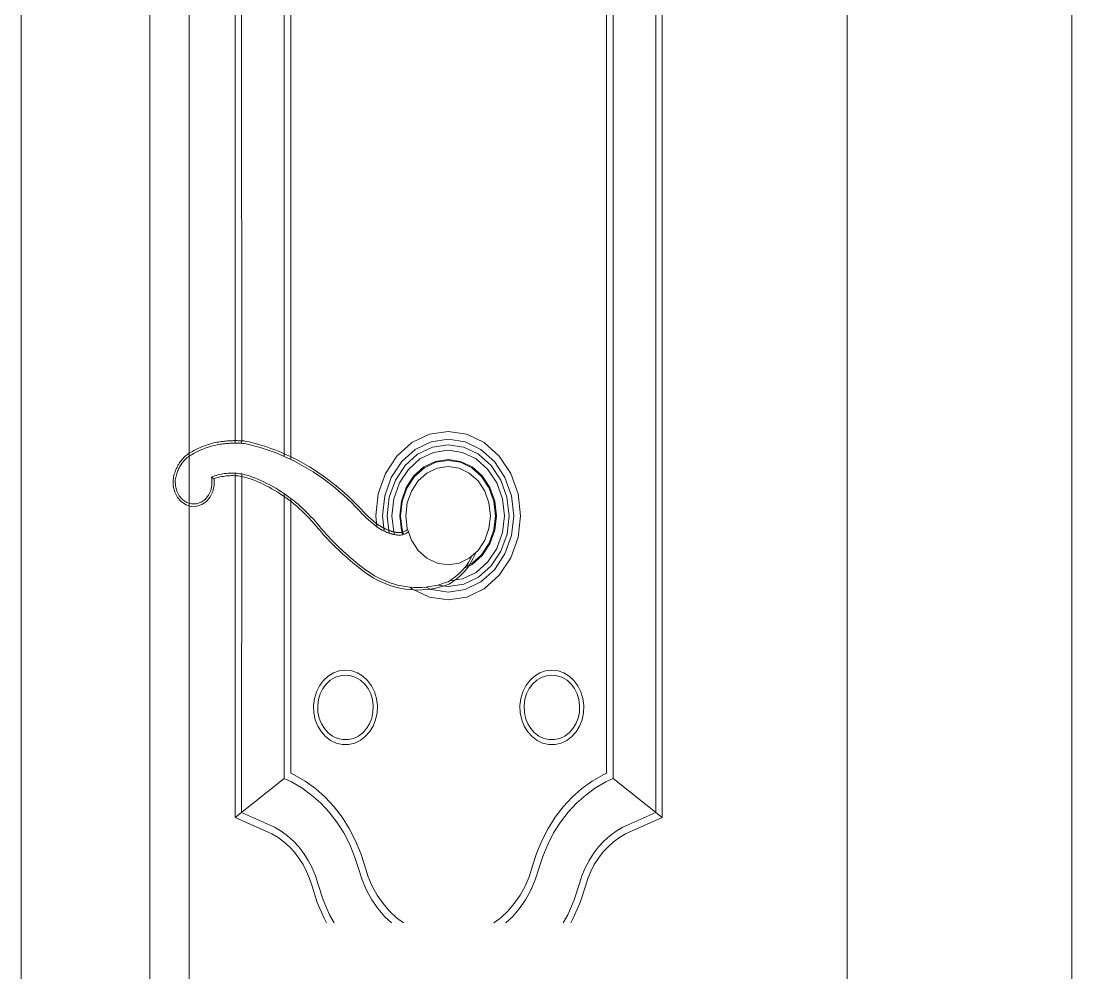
# Model space of a CAD drawing. Header units: inches. Extents: x 160056 to 168773, y -25300 to -22134.
# Drawn here: x 161044.62 to 161050.25, y -24945.92 to -24940.81 of the extents above; entities that cross this region are included whole.
import ezdxf

# ---------------------------------------------------------------- set-up
doc = ezdxf.new("R2010")
doc.units = ezdxf.units.IN
doc.header["$LTSCALE"] = 0.5
doc.header["$MEASUREMENT"] = 0
doc.layers.add('window', color=4, linetype='Continuous', lineweight=13)

msp = doc.modelspace()

# ---------------------------------------------------------------- linework, layer by layer
at = {"layer": 'window'}
for p, q in [((161050.2458, -24981.6467), (161050.2458, -24897.8319)), ((161049.0405, -24981.6467), (161049.0405, -24899.2288)), ((161045.5155, -24981.6467), (161045.5155, -24903.3322)), ((161045.3055, -24903.5767), (161045.3055, -24981.6467)), ((161044.6155, -24981.6467), (161044.6155, -24904.3799)), ((161045.7636, -24943.0766), (161045.7636, -24936.8608)), ((161045.7977, -24943.0639), (161045.7973, -24936.8877)), ((161048.0159, -24936.8877), (161048.0159, -24945.0555)), ((161048.0496, -24936.8608), (161048.0496, -24945.0824)), ((161046.0251, -24943.1476), (161046.0251, -24937.0695)), ((161047.788, -24937.0695), (161047.788, -24944.8737)), ((161046.0609, -24937.0981), (161046.0609, -24943.1642)), ((161047.7522, -24944.8451), (161047.7522, -24937.0981)), ((161046.8031, -24943.0288), (161046.7095, -24943.0739)), ((161046.9035, -24943.0134), (161046.8031, -24943.0288)), ((161047.0039, -24943.0288), (161046.9035, -24943.0134)), ((161047.0975, -24943.0739), (161047.0039, -24943.0288)), ((161045.5787, -24943.0985), (161045.571, -24943.1018)), ((161045.5863, -24943.0953), (161045.5787, -24943.0985)), ((161045.594, -24943.0923), (161045.5863, -24943.0953)), ((161045.6018, -24943.0894), (161045.594, -24943.0923)), ((161045.6095, -24943.0867), (161045.6018, -24943.0894)), ((161045.6128, -24943.0997), (161045.6052, -24943.1023)), ((161045.6174, -24943.0842), (161045.6095, -24943.0867)), ((161045.6204, -24943.0972), (161045.6128, -24943.0997)), ((161045.6252, -24943.0817), (161045.6174, -24943.0842)), ((161045.6281, -24943.0948), (161045.6204, -24943.0972)), ((161045.6331, -24943.0795), (161045.6252, -24943.0817)), ((161045.6358, -24943.0926), (161045.6281, -24943.0948)), ((161045.641, -24943.0774), (161045.6331, -24943.0795)), ((161045.6435, -24943.0906), (161045.6358, -24943.0926)), ((161045.649, -24943.0754), (161045.641, -24943.0774)), ((161045.6513, -24943.0887), (161045.6435, -24943.0906)), ((161045.657, -24943.0736), (161045.649, -24943.0754)), ((161045.6591, -24943.0869), (161045.6513, -24943.0887)), ((161045.665, -24943.072), (161045.657, -24943.0736)), ((161045.6669, -24943.0853), (161045.6591, -24943.0869)), ((161045.673, -24943.0705), (161045.665, -24943.072)), ((161045.6747, -24943.0838), (161045.6669, -24943.0853)), ((161045.681, -24943.0692), (161045.673, -24943.0705)), ((161045.6826, -24943.0825), (161045.6747, -24943.0838)), ((161045.6891, -24943.068), (161045.681, -24943.0692)), ((161045.6904, -24943.0814), (161045.6826, -24943.0825)), ((161045.6972, -24943.067), (161045.6891, -24943.068)), ((161045.6983, -24943.0804), (161045.6904, -24943.0814)), ((161045.7052, -24943.0661), (161045.6972, -24943.067)), ((161045.7062, -24943.0796), (161045.6983, -24943.0804)), ((161045.7099, -24943.0657), (161045.7052, -24943.0661)), ((161045.7108, -24943.0791), (161045.7062, -24943.0796)), ((161045.7145, -24943.0653), (161045.7099, -24943.0657)), ((161045.7153, -24943.0787), (161045.7108, -24943.0791)), ((161045.7191, -24943.0649), (161045.7145, -24943.0653)), ((161045.7198, -24943.0784), (161045.7153, -24943.0787)), ((161045.7237, -24943.0646), (161045.7191, -24943.0649)), ((161045.7244, -24943.0781), (161045.7198, -24943.0784)), ((161045.7283, -24943.0643), (161045.7237, -24943.0646)), ((161045.7289, -24943.0778), (161045.7244, -24943.0781)), ((161045.733, -24943.064), (161045.7283, -24943.0643)), ((161045.7335, -24943.0775), (161045.7289, -24943.0778)), ((161045.7376, -24943.0638), (161045.733, -24943.064)), ((161045.738, -24943.0773), (161045.7335, -24943.0775)), ((161045.7422, -24943.0636), (161045.7376, -24943.0638)), ((161045.7426, -24943.0771), (161045.738, -24943.0773)), ((161045.7468, -24943.0634), (161045.7422, -24943.0636)), ((161045.7471, -24943.0769), (161045.7426, -24943.0771)), ((161045.7515, -24943.0633), (161045.7468, -24943.0634)), ((161045.7517, -24943.0768), (161045.7471, -24943.0769)), ((161045.7561, -24943.0632), (161045.7515, -24943.0633)), ((161045.7562, -24943.0767), (161045.7517, -24943.0768)), ((161045.7607, -24943.0632), (161045.7561, -24943.0632)), ((161045.7608, -24943.0767), (161045.7562, -24943.0767)), ((161045.7653, -24943.0631), (161045.7607, -24943.0632)), ((161045.7653, -24943.0766), (161045.7608, -24943.0767)), ((161045.77, -24943.0631), (161045.7653, -24943.0631)), ((161045.7699, -24943.0766), (161045.7653, -24943.0766)), ((161045.7745, -24943.0767), (161045.7699, -24943.0766)), ((161045.7746, -24943.0632), (161045.77, -24943.0631)), ((161045.779, -24943.0768), (161045.7745, -24943.0767)), ((161045.7792, -24943.0633), (161045.7746, -24943.0632)), ((161045.7836, -24943.0769), (161045.779, -24943.0768)), ((161045.7838, -24943.0634), (161045.7792, -24943.0633)), ((161045.7881, -24943.077), (161045.7836, -24943.0769)), ((161045.7885, -24943.0635), (161045.7838, -24943.0634)), ((161045.7927, -24943.0772), (161045.7881, -24943.077)), ((161045.7931, -24943.0637), (161045.7885, -24943.0635)), ((161045.7972, -24943.0774), (161045.7927, -24943.0772)), ((161045.7977, -24943.0639), (161045.7931, -24943.0637)), ((161045.7972, -24943.0774), (161045.7977, -24943.0639)), ((161045.8018, -24943.0776), (161045.7972, -24943.0774)), ((161045.8023, -24943.0642), (161045.7977, -24943.0639)), ((161045.8063, -24943.0779), (161045.8018, -24943.0776)), ((161045.8069, -24943.0644), (161045.8023, -24943.0642)), ((161045.8109, -24943.0782), (161045.8063, -24943.0779)), ((161045.8116, -24943.0647), (161045.8069, -24943.0644)), ((161045.8154, -24943.0786), (161045.8109, -24943.0782)), ((161045.8169, -24943.0651), (161045.8116, -24943.0647)), ((161045.8426, -24943.0849), (161045.8154, -24943.0786)), ((161045.845, -24943.0717), (161045.8169, -24943.0651)), ((161045.8697, -24943.092), (161045.8426, -24943.0849)), ((161045.8724, -24943.0789), (161045.845, -24943.0717)), ((161045.8967, -24943.0998), (161045.8697, -24943.092)), ((161045.8996, -24943.0868), (161045.8724, -24943.0789)), ((161045.9235, -24943.1083), (161045.8967, -24943.0998)), ((161045.9267, -24943.0953), (161045.8996, -24943.0868)), ((161045.9535, -24943.1046), (161045.9267, -24943.0953)), ((161046.7095, -24943.0739), (161046.6291, -24943.1457)), ((161046.8125, -24943.0696), (161046.7277, -24943.1105)), ((161046.8191, -24943.0981), (161046.7403, -24943.1361)), ((161046.9035, -24943.0557), (161046.8125, -24943.0696)), ((161046.9035, -24943.0852), (161046.8191, -24943.0981)), ((161046.9945, -24943.0696), (161046.9035, -24943.0557)), ((161046.988, -24943.0981), (161046.9035, -24943.0852)), ((161047.0667, -24943.1361), (161046.988, -24943.0981)), ((161047.0794, -24943.1105), (161046.9945, -24943.0696)), ((161047.1779, -24943.1457), (161047.0975, -24943.0739)), ((161045.4868, -24943.1547), (161045.4819, -24943.1598)), ((161045.4918, -24943.1498), (161045.4868, -24943.1547)), ((161045.497, -24943.1452), (161045.4918, -24943.1498)), ((161045.5023, -24943.1407), (161045.497, -24943.1452)), ((161045.5039, -24943.156), (161045.499, -24943.1604)), ((161045.5078, -24943.1366), (161045.5023, -24943.1407)), ((161045.5089, -24943.1519), (161045.5039, -24943.156)), ((161045.5135, -24943.1326), (161045.5078, -24943.1366)), ((161045.514, -24943.148), (161045.5089, -24943.1519)), ((161045.5192, -24943.129), (161045.5135, -24943.1326)), ((161045.5192, -24943.1443), (161045.514, -24943.148)), ((161045.5265, -24943.1246), (161045.5192, -24943.129)), ((161045.5246, -24943.1409), (161045.5192, -24943.1443)), ((161045.5317, -24943.1367), (161045.5246, -24943.1409)), ((161045.5338, -24943.1205), (161045.5265, -24943.1246)), ((161045.5388, -24943.1326), (161045.5317, -24943.1367)), ((161045.5411, -24943.1164), (161045.5338, -24943.1205)), ((161045.546, -24943.1287), (161045.5388, -24943.1326)), ((161045.5485, -24943.1126), (161045.5411, -24943.1164)), ((161045.5532, -24943.1249), (161045.546, -24943.1287)), ((161045.556, -24943.1088), (161045.5485, -24943.1126)), ((161045.5605, -24943.1212), (161045.5532, -24943.1249)), ((161045.5635, -24943.1052), (161045.556, -24943.1088)), ((161045.5678, -24943.1177), (161045.5605, -24943.1212)), ((161045.571, -24943.1018), (161045.5635, -24943.1052)), ((161045.5752, -24943.1144), (161045.5678, -24943.1177)), ((161045.5826, -24943.1111), (161045.5752, -24943.1144)), ((161045.5901, -24943.1081), (161045.5826, -24943.1111)), ((161045.5976, -24943.1051), (161045.5901, -24943.1081)), ((161045.6052, -24943.1023), (161045.5976, -24943.1051)), ((161045.9501, -24943.1175), (161045.9235, -24943.1083)), ((161045.9766, -24943.1274), (161045.9501, -24943.1175)), ((161045.9802, -24943.1146), (161045.9535, -24943.1046)), ((161046.0028, -24943.138), (161045.9766, -24943.1274)), ((161046.0067, -24943.1253), (161045.9802, -24943.1146)), ((161046.0288, -24943.1492), (161046.0028, -24943.138)), ((161046.033, -24943.1366), (161046.0067, -24943.1253)), ((161046.0547, -24943.1612), (161046.0288, -24943.1492)), ((161046.0591, -24943.1487), (161046.033, -24943.1366)), ((161046.0849, -24943.1614), (161046.0591, -24943.1487)), ((161046.6291, -24943.1457), (161046.5675, -24943.2392)), ((161046.7277, -24943.1105), (161046.6548, -24943.1756)), ((161046.7403, -24943.1361), (161046.6728, -24943.1965)), ((161046.8255, -24943.1263), (161046.7529, -24943.1613)), ((161046.9035, -24943.1144), (161046.8255, -24943.1263)), ((161046.9815, -24943.1263), (161046.9035, -24943.1144)), ((161047.0542, -24943.1613), (161046.9815, -24943.1263)), ((161047.1343, -24943.1965), (161047.0667, -24943.1361)), ((161047.1522, -24943.1756), (161047.0794, -24943.1105)), ((161047.2396, -24943.2392), (161047.1779, -24943.1457)), ((161045.4497, -24943.2079), (161045.4467, -24943.2146)), ((161045.453, -24943.2013), (161045.4497, -24943.2079)), ((161045.4565, -24943.1948), (161045.453, -24943.2013)), ((161045.4603, -24943.1885), (161045.4565, -24943.1948)), ((161045.4629, -24943.2083), (161045.4599, -24943.2144)), ((161045.4642, -24943.1824), (161045.4603, -24943.1885)), ((161045.4662, -24943.2022), (161045.4629, -24943.2083)), ((161045.4683, -24943.1765), (161045.4642, -24943.1824)), ((161045.4697, -24943.1964), (161045.4662, -24943.2022)), ((161045.4727, -24943.1707), (161045.4683, -24943.1765)), ((161045.4734, -24943.1907), (161045.4697, -24943.1964)), ((161045.4772, -24943.1652), (161045.4727, -24943.1707)), ((161045.4772, -24943.1852), (161045.4734, -24943.1907)), ((161045.4819, -24943.1598), (161045.4772, -24943.1652)), ((161045.4812, -24943.1798), (161045.4772, -24943.1852)), ((161045.4854, -24943.1746), (161045.4812, -24943.1798)), ((161045.4898, -24943.1697), (161045.4854, -24943.1746)), ((161045.4944, -24943.1649), (161045.4898, -24943.1697)), ((161045.499, -24943.1604), (161045.4944, -24943.1649)), ((161046.0802, -24943.1738), (161046.0547, -24943.1612)), ((161046.1056, -24943.187), (161046.0802, -24943.1738)), ((161046.1104, -24943.1748), (161046.0849, -24943.1614)), ((161046.1306, -24943.201), (161046.1056, -24943.187)), ((161046.1357, -24943.1889), (161046.1104, -24943.1748)), ((161046.1554, -24943.2156), (161046.1306, -24943.201)), ((161046.1608, -24943.2036), (161046.1357, -24943.1889)), ((161046.1855, -24943.2189), (161046.1608, -24943.2036)), ((161046.6548, -24943.1756), (161046.5989, -24943.2604)), ((161046.6728, -24943.1965), (161046.6209, -24943.2751)), ((161046.7529, -24943.1613), (161046.6905, -24943.2171)), ((161046.7741, -24943.2041), (161046.7204, -24943.252)), ((161046.7764, -24943.2087), (161046.7237, -24943.2558)), ((161046.8365, -24943.174), (161046.7741, -24943.2041)), ((161046.8377, -24943.1791), (161046.7764, -24943.2087)), ((161046.7902, -24943.2365), (161046.8448, -24943.2102)), ((161046.9035, -24943.1637), (161046.8365, -24943.174)), ((161046.9035, -24943.1691), (161046.8377, -24943.1791)), ((161046.8448, -24943.2102), (161046.9035, -24943.2012)), ((161046.9705, -24943.174), (161046.9035, -24943.1637)), ((161046.9693, -24943.1791), (161046.9035, -24943.1691)), ((161046.9035, -24943.2012), (161046.9622, -24943.2102)), ((161046.9622, -24943.2102), (161047.0169, -24943.2365)), ((161047.0307, -24943.2087), (161046.9693, -24943.1791)), ((161047.033, -24943.2041), (161046.9705, -24943.174)), ((161047.0833, -24943.2558), (161047.0307, -24943.2087)), ((161047.0866, -24943.252), (161047.033, -24943.2041)), ((161047.1166, -24943.2171), (161047.0542, -24943.1613)), ((161047.1861, -24943.2751), (161047.1343, -24943.1965)), ((161047.2081, -24943.2604), (161047.1522, -24943.1756)), ((161045.4318, -24943.265), (161045.4304, -24943.2736)), ((161045.4332, -24943.2576), (161045.4318, -24943.265)), ((161045.4348, -24943.2502), (161045.4332, -24943.2576)), ((161045.4367, -24943.2429), (161045.4348, -24943.2502)), ((161045.4388, -24943.2356), (161045.4367, -24943.2429)), ((161045.4412, -24943.2285), (161045.4388, -24943.2356)), ((161045.4438, -24943.2215), (161045.4412, -24943.2285)), ((161045.4431, -24943.2677), (161045.4421, -24943.2747)), ((161045.4444, -24943.2607), (161045.4431, -24943.2677)), ((161045.4467, -24943.2146), (161045.4438, -24943.2215)), ((161045.446, -24943.2538), (161045.4444, -24943.2607)), ((161045.4477, -24943.247), (161045.446, -24943.2538)), ((161045.4497, -24943.2403), (161045.4477, -24943.247)), ((161045.4519, -24943.2336), (161045.4497, -24943.2403)), ((161045.4544, -24943.2271), (161045.4519, -24943.2336)), ((161045.457, -24943.2207), (161045.4544, -24943.2271)), ((161045.4599, -24943.2144), (161045.457, -24943.2207)), ((161045.6351, -24943.2582), (161045.6438, -24943.2549)), ((161045.6381, -24943.2705), (161045.6351, -24943.2582)), ((161045.6351, -24943.2582), (161045.6457, -24943.2648)), ((161045.6438, -24943.2549), (161045.6526, -24943.2519)), ((161045.6468, -24943.2655), (161045.6477, -24943.2661)), ((161045.6472, -24943.2678), (161045.6493, -24943.2671)), ((161045.6493, -24943.2671), (161045.6557, -24943.2649)), ((161045.6497, -24943.2685), (161045.6493, -24943.2671)), ((161045.6502, -24943.3021), (161045.6497, -24943.2685)), ((161045.6526, -24943.2519), (161045.6614, -24943.2492)), ((161045.6557, -24943.2649), (161045.6642, -24943.2623)), ((161045.6614, -24943.2492), (161045.6703, -24943.2467)), ((161045.6642, -24943.2623), (161045.6729, -24943.2599)), ((161045.6703, -24943.2467), (161045.6793, -24943.2446)), ((161045.6729, -24943.2599), (161045.6815, -24943.2578)), ((161045.6793, -24943.2446), (161045.6883, -24943.2427)), ((161045.6815, -24943.2578), (161045.6902, -24943.256)), ((161045.6883, -24943.2427), (161045.6973, -24943.241)), ((161045.6902, -24943.256), (161045.699, -24943.2544)), ((161045.6973, -24943.241), (161045.7064, -24943.2397)), ((161045.699, -24943.2544), (161045.7077, -24943.2531)), ((161045.7064, -24943.2397), (161045.7155, -24943.2386)), ((161045.7077, -24943.2531), (161045.7165, -24943.252)), ((161045.7155, -24943.2386), (161045.7247, -24943.2378)), ((161045.7165, -24943.252), (161045.7254, -24943.2513)), ((161045.7247, -24943.2378), (161045.7338, -24943.2373)), ((161045.7254, -24943.2513), (161045.7342, -24943.2508)), ((161045.7338, -24943.2373), (161045.7429, -24943.2371)), ((161045.7342, -24943.2508), (161045.743, -24943.2506)), ((161045.7429, -24943.2371), (161045.7521, -24943.2371)), ((161045.743, -24943.2506), (161045.7519, -24943.2506)), ((161045.7519, -24943.2506), (161045.7607, -24943.2509)), ((161045.7521, -24943.2371), (161045.7613, -24943.2375)), ((161045.7607, -24943.2509), (161045.7696, -24943.2515)), ((161045.7613, -24943.2375), (161045.7704, -24943.2381)), ((161045.7636, -24945.0824), (161045.7636, -24943.2376)), ((161045.7696, -24943.2515), (161045.7784, -24943.2524)), ((161045.7704, -24943.2381), (161045.7795, -24943.239)), ((161045.7784, -24943.2524), (161045.7872, -24943.2535)), ((161045.7795, -24943.239), (161045.7886, -24943.2402)), ((161045.7872, -24943.2535), (161045.7959, -24943.255)), ((161045.7886, -24943.2402), (161045.7977, -24943.2416)), ((161045.7959, -24943.255), (161045.8047, -24943.2566)), ((161045.7973, -24945.0555), (161045.7977, -24943.2416)), ((161045.7977, -24943.2416), (161045.8067, -24943.2434)), ((161045.8047, -24943.2566), (161045.8134, -24943.2586)), ((161045.8067, -24943.2434), (161045.8157, -24943.2454)), ((161045.8134, -24943.2586), (161045.822, -24943.2608)), ((161045.8157, -24943.2454), (161045.8246, -24943.2477)), ((161045.822, -24943.2608), (161045.8306, -24943.2633)), ((161045.8246, -24943.2477), (161045.8335, -24943.2502)), ((161045.8306, -24943.2633), (161045.8391, -24943.266)), ((161045.8335, -24943.2502), (161045.8423, -24943.2531)), ((161045.8391, -24943.266), (161045.8476, -24943.269)), ((161045.8423, -24943.2531), (161045.8511, -24943.2562)), ((161045.8511, -24943.2562), (161045.8677, -24943.2626)), ((161045.8677, -24943.2626), (161045.8842, -24943.2694)), ((161046.1799, -24943.2308), (161046.1554, -24943.2156)), ((161046.2041, -24943.2466), (161046.1799, -24943.2308)), ((161046.2099, -24943.235), (161046.1855, -24943.2189)), ((161046.228, -24943.2631), (161046.2041, -24943.2466)), ((161046.234, -24943.2516), (161046.2099, -24943.235)), ((161046.2516, -24943.2802), (161046.228, -24943.2631)), ((161046.2578, -24943.2689), (161046.234, -24943.2516)), ((161046.2813, -24943.2868), (161046.2578, -24943.2689)), ((161046.5675, -24943.2392), (161046.5287, -24943.3482)), ((161046.5989, -24943.2604), (161046.5638, -24943.3591)), ((161046.6905, -24943.2171), (161046.6426, -24943.2897)), ((161046.7204, -24943.252), (161046.6793, -24943.3144)), ((161046.7237, -24943.2558), (161046.6833, -24943.3171)), ((161046.7432, -24943.2785), (161046.7902, -24943.2365)), ((161047.0169, -24943.2365), (161047.0638, -24943.2785)), ((161047.1238, -24943.3171), (161047.0833, -24943.2558)), ((161047.1277, -24943.3144), (161047.0866, -24943.252)), ((161047.1644, -24943.2897), (161047.1166, -24943.2171)), ((161047.2432, -24943.3591), (161047.2081, -24943.2604)), ((161047.2783, -24943.3482), (161047.2396, -24943.2392)), ((161045.4304, -24943.2736), (161045.431, -24943.3067)), ((161045.431, -24943.3067), (161045.4389, -24943.339)), ((161045.4421, -24943.2747), (161045.4425, -24943.3047)), ((161045.4425, -24943.3047), (161045.4497, -24943.3336)), ((161045.6324, -24943.3297), (161045.6386, -24943.3005)), ((161045.6386, -24943.3005), (161045.6381, -24943.2705)), ((161045.6432, -24943.3347), (161045.6502, -24943.3021)), ((161045.8476, -24943.269), (161045.864, -24943.2753)), ((161045.864, -24943.2753), (161045.8803, -24943.2821)), ((161045.8803, -24943.2821), (161045.8964, -24943.2891)), ((161045.8842, -24943.2694), (161045.9006, -24943.2766)), ((161045.8964, -24943.2891), (161045.9125, -24943.2966)), ((161045.9006, -24943.2766), (161045.9169, -24943.2842)), ((161045.9125, -24943.2966), (161045.9284, -24943.3045)), ((161045.9169, -24943.2842), (161045.933, -24943.2921)), ((161045.9284, -24943.3045), (161045.9441, -24943.3127)), ((161045.933, -24943.2921), (161045.949, -24943.3005)), ((161045.9441, -24943.3127), (161045.9598, -24943.3213)), ((161045.949, -24943.3005), (161045.9648, -24943.3092)), ((161045.9598, -24943.3213), (161045.9752, -24943.3303)), ((161045.9648, -24943.3092), (161045.9805, -24943.3183)), ((161045.9805, -24943.3183), (161045.996, -24943.3278)), ((161046.2748, -24943.298), (161046.2516, -24943.2802)), ((161046.2977, -24943.3163), (161046.2748, -24943.298)), ((161046.3044, -24943.3053), (161046.2813, -24943.2868)), ((161046.3202, -24943.3352), (161046.2977, -24943.3163)), ((161046.3271, -24943.3244), (161046.3044, -24943.3053)), ((161046.3495, -24943.344), (161046.3271, -24943.3244)), ((161046.6209, -24943.2751), (161046.5883, -24943.3668)), ((161046.6426, -24943.2897), (161046.6125, -24943.3743)), ((161046.6793, -24943.3144), (161046.6534, -24943.3871)), ((161046.6833, -24943.3171), (161046.6579, -24943.3885)), ((161046.7072, -24943.3331), (161046.7432, -24943.2785)), ((161047.0638, -24943.2785), (161047.0999, -24943.3331)), ((161047.1492, -24943.3885), (161047.1238, -24943.3171)), ((161047.1536, -24943.3871), (161047.1277, -24943.3144)), ((161047.1945, -24943.3743), (161047.1644, -24943.2897)), ((161047.2187, -24943.3668), (161047.1861, -24943.2751)), ((161045.4389, -24943.339), (161045.4538, -24943.3678)), ((161045.4497, -24943.3336), (161045.463, -24943.3593)), ((161045.4538, -24943.3678), (161045.4746, -24943.3912)), ((161045.463, -24943.3593), (161045.4816, -24943.3802)), ((161045.4816, -24943.3802), (161045.5042, -24943.3948)), ((161045.5798, -24943.3931), (161045.6019, -24943.3776)), ((161045.6019, -24943.3776), (161045.6199, -24943.356)), ((161045.6092, -24943.3883), (161045.6293, -24943.3641)), ((161045.6199, -24943.356), (161045.6324, -24943.3297)), ((161045.6293, -24943.3641), (161045.6432, -24943.3347)), ((161045.9752, -24943.3303), (161045.9905, -24943.3397)), ((161045.9905, -24943.3397), (161046.0057, -24943.3494)), ((161045.996, -24943.3278), (161046.0114, -24943.3376)), ((161046.0057, -24943.3494), (161046.0206, -24943.3594)), ((161046.0114, -24943.3376), (161046.0265, -24943.3478)), ((161046.0206, -24943.3594), (161046.0354, -24943.3698)), ((161046.0251, -24944.8737), (161046.0251, -24943.3468)), ((161046.0265, -24943.3478), (161046.0415, -24943.3584)), ((161046.0354, -24943.3698), (161046.05, -24943.3806)), ((161046.0415, -24943.3584), (161046.0563, -24943.3693)), ((161046.05, -24943.3806), (161046.0644, -24943.3917)), ((161046.0563, -24943.3693), (161046.0709, -24943.3806)), ((161046.0609, -24943.3729), (161046.0609, -24944.8451)), ((161046.0709, -24943.3806), (161046.0853, -24943.3922)), ((161046.3424, -24943.3547), (161046.3202, -24943.3352)), ((161046.3641, -24943.3748), (161046.3424, -24943.3547)), ((161046.3714, -24943.3643), (161046.3495, -24943.344)), ((161046.3855, -24943.3954), (161046.3641, -24943.3748)), ((161046.393, -24943.3851), (161046.3714, -24943.3643)), ((161046.5287, -24943.3482), (161046.5155, -24943.4651)), ((161046.5638, -24943.3591), (161046.5518, -24943.4651)), ((161046.5883, -24943.3668), (161046.5772, -24943.4651)), ((161046.6125, -24943.3743), (161046.6022, -24943.4651)), ((161046.6845, -24943.3968), (161046.7072, -24943.3331)), ((161047.0999, -24943.3331), (161047.1225, -24943.3968)), ((161047.2048, -24943.4651), (161047.1945, -24943.3743)), ((161047.2299, -24943.4651), (161047.2187, -24943.3668)), ((161047.2552, -24943.4651), (161047.2432, -24943.3591)), ((161047.2916, -24943.4651), (161047.2783, -24943.3482)), ((161045.4746, -24943.3912), (161045.4999, -24943.4074)), ((161045.4999, -24943.4074), (161045.5279, -24943.4155)), ((161045.5042, -24943.3948), (161045.5292, -24943.402)), ((161045.5155, -24945.6467), (161045.5155, -24943.398)), ((161045.5279, -24943.4155), (161045.5568, -24943.4149)), ((161045.5292, -24943.402), (161045.555, -24943.4014)), ((161045.555, -24943.4014), (161045.5798, -24943.3931)), ((161045.5568, -24943.4149), (161045.5845, -24943.4056)), ((161045.5845, -24943.4056), (161045.6092, -24943.3883)), ((161046.0644, -24943.3917), (161046.0786, -24943.4032)), ((161046.0786, -24943.4032), (161046.0926, -24943.415)), ((161046.0853, -24943.3922), (161046.0995, -24943.4041)), ((161046.0926, -24943.415), (161046.1064, -24943.4271)), ((161046.0995, -24943.4041), (161046.1135, -24943.4164)), ((161046.1064, -24943.4271), (161046.12, -24943.4395)), ((161046.1135, -24943.4164), (161046.1272, -24943.429)), ((161046.1272, -24943.429), (161046.1408, -24943.442)), ((161046.4065, -24943.4166), (161046.3855, -24943.3954)), ((161046.4142, -24943.4065), (161046.393, -24943.3851)), ((161046.4666, -24943.4787), (161046.4065, -24943.4166)), ((161046.4739, -24943.4682), (161046.4142, -24943.4065)), ((161046.6534, -24943.3871), (161046.6446, -24943.4651)), ((161046.6579, -24943.3885), (161046.6492, -24943.4651)), ((161046.6768, -24943.4651), (161046.6845, -24943.3968)), ((161047.1225, -24943.3968), (161047.1302, -24943.4651)), ((161047.1578, -24943.4651), (161047.1492, -24943.3885)), ((161047.1624, -24943.4651), (161047.1536, -24943.3871)), ((161046.12, -24943.4395), (161046.1333, -24943.4523)), ((161046.1333, -24943.4523), (161046.1464, -24943.4654)), ((161046.1408, -24943.442), (161046.1541, -24943.4552)), ((161046.1464, -24943.4654), (161046.1593, -24943.4788)), ((161046.1541, -24943.4552), (161046.1671, -24943.4688)), ((161046.1593, -24943.4788), (161046.172, -24943.4925)), ((161046.1671, -24943.4688), (161046.18, -24943.4827)), ((161046.172, -24943.4925), (161046.1844, -24943.5065)), ((161046.18, -24943.4827), (161046.1925, -24943.4969)), ((161046.5102, -24943.5167), (161046.4666, -24943.4787)), ((161046.5166, -24943.5054), (161046.4739, -24943.4682)), ((161046.5155, -24943.4651), (161046.5223, -24943.5251)), ((161046.5518, -24943.4651), (161046.5591, -24943.5319)), ((161046.5772, -24943.4651), (161046.5857, -24943.544)), ((161046.6022, -24943.4651), (161046.6134, -24943.5522)), ((161046.6446, -24943.4651), (161046.6534, -24943.5431)), ((161046.6492, -24943.4651), (161046.6579, -24943.5417)), ((161046.6845, -24943.5334), (161046.6768, -24943.4651)), ((161047.1302, -24943.4651), (161047.1225, -24943.5334)), ((161047.1492, -24943.5417), (161047.1578, -24943.4651)), ((161047.1536, -24943.5431), (161047.1624, -24943.4651)), ((161047.1945, -24943.5559), (161047.2048, -24943.4651)), ((161047.2193, -24943.5636), (161047.2299, -24943.4651)), ((161047.2432, -24943.571), (161047.2552, -24943.4651)), ((161047.2783, -24943.582), (161047.2916, -24943.4651)), ((161046.1844, -24943.5065), (161046.1966, -24943.5209)), ((161046.1925, -24943.4969), (161046.2049, -24943.5114)), ((161046.1966, -24943.5209), (161046.206, -24943.5321)), ((161046.2049, -24943.5114), (161046.2143, -24943.5226)), ((161046.206, -24943.5321), (161046.2156, -24943.5432)), ((161046.2143, -24943.5226), (161046.2238, -24943.5336)), ((161046.2156, -24943.5432), (161046.2253, -24943.5543)), ((161046.2238, -24943.5336), (161046.2334, -24943.5446)), ((161046.2334, -24943.5446), (161046.243, -24943.5555)), ((161046.5237, -24943.5261), (161046.5102, -24943.5167)), ((161046.5293, -24943.5143), (161046.5166, -24943.5054)), ((161046.5511, -24943.5424), (161046.5237, -24943.5261)), ((161046.5563, -24943.5303), (161046.5293, -24943.5143)), ((161046.5542, -24943.5441), (161046.5511, -24943.5424)), ((161046.5572, -24943.5457), (161046.5542, -24943.5441)), ((161046.5591, -24943.5319), (161046.5563, -24943.5303)), ((161046.5603, -24943.5473), (161046.5572, -24943.5457)), ((161046.562, -24943.5334), (161046.5591, -24943.5319)), ((161046.5591, -24943.5319), (161046.5612, -24943.5478)), ((161046.5633, -24943.5488), (161046.5603, -24943.5473)), ((161046.5649, -24943.5349), (161046.562, -24943.5334)), ((161046.5664, -24943.5503), (161046.5633, -24943.5488)), ((161046.5678, -24943.5364), (161046.5649, -24943.5349)), ((161046.5695, -24943.5517), (161046.5664, -24943.5503)), ((161046.5707, -24943.5378), (161046.5678, -24943.5364)), ((161046.5737, -24943.5391), (161046.5707, -24943.5378)), ((161046.5767, -24943.5404), (161046.5737, -24943.5391)), ((161046.5797, -24943.5417), (161046.5767, -24943.5404)), ((161046.5827, -24943.5429), (161046.5797, -24943.5417)), ((161046.5857, -24943.544), (161046.5827, -24943.5429)), ((161046.5857, -24943.544), (161046.5885, -24943.5592)), ((161046.5857, -24943.544), (161046.5871, -24943.5587)), ((161046.5887, -24943.5451), (161046.5857, -24943.544)), ((161046.5918, -24943.5462), (161046.5887, -24943.5451)), ((161046.5948, -24943.5472), (161046.5918, -24943.5462)), ((161046.5979, -24943.5482), (161046.5948, -24943.5472)), ((161046.601, -24943.5491), (161046.5979, -24943.5482)), ((161046.6041, -24943.5499), (161046.601, -24943.5491)), ((161046.6072, -24943.5507), (161046.6041, -24943.5499)), ((161046.6534, -24943.5431), (161046.6564, -24943.5542)), ((161046.6579, -24943.5417), (161046.6606, -24943.5531)), ((161046.6687, -24943.55), (161046.6647, -24943.5517)), ((161046.6726, -24943.548), (161046.6687, -24943.55)), ((161046.6765, -24943.5457), (161046.6726, -24943.548)), ((161046.6801, -24943.5431), (161046.6765, -24943.5457)), ((161046.6837, -24943.5403), (161046.6801, -24943.5431)), ((161046.6862, -24943.538), (161046.6837, -24943.5403)), ((161046.6862, -24943.538), (161046.6845, -24943.5334)), ((161046.6862, -24943.538), (161046.6906, -24943.5511)), ((161047.1225, -24943.5334), (161047.0999, -24943.597)), ((161047.1238, -24943.6131), (161047.1492, -24943.5417)), ((161047.1277, -24943.6158), (161047.1536, -24943.5431)), ((161046.2253, -24943.5543), (161046.235, -24943.5652)), ((161046.235, -24943.5652), (161046.2449, -24943.5761)), ((161046.243, -24943.5555), (161046.2528, -24943.5663)), ((161046.2449, -24943.5761), (161046.2548, -24943.5868)), ((161046.2528, -24943.5663), (161046.2627, -24943.5769)), ((161046.2548, -24943.5868), (161046.2648, -24943.5975)), ((161046.2627, -24943.5769), (161046.2726, -24943.5875)), ((161046.2648, -24943.5975), (161046.275, -24943.608)), ((161046.2726, -24943.5875), (161046.2826, -24943.5979)), ((161046.2826, -24943.5979), (161046.2927, -24943.6082)), ((161046.5727, -24943.5531), (161046.5695, -24943.5517)), ((161046.5758, -24943.5544), (161046.5727, -24943.5531)), ((161046.579, -24943.5557), (161046.5758, -24943.5544)), ((161046.5821, -24943.5569), (161046.579, -24943.5557)), ((161046.5853, -24943.558), (161046.5821, -24943.5569)), ((161046.5885, -24943.5592), (161046.5853, -24943.558)), ((161046.5918, -24943.5602), (161046.5885, -24943.5592)), ((161046.595, -24943.5612), (161046.5918, -24943.5602)), ((161046.5982, -24943.5622), (161046.595, -24943.5612)), ((161046.6015, -24943.5631), (161046.5982, -24943.5622)), ((161046.6047, -24943.5639), (161046.6015, -24943.5631)), ((161046.608, -24943.5647), (161046.6047, -24943.5639)), ((161046.6103, -24943.5515), (161046.6072, -24943.5507)), ((161046.6113, -24943.5654), (161046.608, -24943.5647)), ((161046.6134, -24943.5522), (161046.6103, -24943.5515)), ((161046.6146, -24943.5661), (161046.6113, -24943.5654)), ((161046.6134, -24943.5522), (161046.6125, -24943.5559)), ((161046.6125, -24943.5559), (161046.6163, -24943.5665)), ((161046.6165, -24943.5528), (161046.6134, -24943.5522)), ((161046.6179, -24943.5668), (161046.6146, -24943.5661)), ((161046.6197, -24943.5534), (161046.6165, -24943.5528)), ((161046.6212, -24943.5673), (161046.6179, -24943.5668)), ((161046.6228, -24943.554), (161046.6197, -24943.5534)), ((161046.6245, -24943.5679), (161046.6212, -24943.5673)), ((161046.626, -24943.5545), (161046.6228, -24943.554)), ((161046.6278, -24943.5683), (161046.6245, -24943.5679)), ((161046.629, -24943.5549), (161046.626, -24943.5545)), ((161046.6332, -24943.5688), (161046.6278, -24943.5683)), ((161046.6337, -24943.5553), (161046.629, -24943.5549)), ((161046.6386, -24943.5689), (161046.6332, -24943.5688)), ((161046.6388, -24943.5554), (161046.6337, -24943.5553)), ((161046.6436, -24943.5691), (161046.6386, -24943.5689)), ((161046.6436, -24943.5556), (161046.6388, -24943.5554)), ((161046.6479, -24943.5555), (161046.6436, -24943.5556)), ((161046.6486, -24943.5689), (161046.6436, -24943.5691)), ((161046.6521, -24943.555), (161046.6479, -24943.5555)), ((161046.6536, -24943.5684), (161046.6486, -24943.5689)), ((161046.6564, -24943.5542), (161046.6521, -24943.555)), ((161046.6586, -24943.5675), (161046.6536, -24943.5684)), ((161046.6606, -24943.5531), (161046.6564, -24943.5542)), ((161046.6564, -24943.5542), (161046.6618, -24943.5666)), ((161046.6618, -24943.5666), (161046.6586, -24943.5675)), ((161046.6647, -24943.5517), (161046.6606, -24943.5531)), ((161046.6606, -24943.5531), (161046.6662, -24943.5652)), ((161046.6635, -24943.5662), (161046.6618, -24943.5666)), ((161046.6683, -24943.5645), (161046.6635, -24943.5662)), ((161046.673, -24943.5625), (161046.6683, -24943.5645)), ((161046.6776, -24943.5602), (161046.673, -24943.5625)), ((161046.6821, -24943.5575), (161046.6776, -24943.5602)), ((161046.6864, -24943.5545), (161046.6821, -24943.5575)), ((161046.6906, -24943.5511), (161046.6864, -24943.5545)), ((161046.7072, -24943.597), (161046.6906, -24943.5511)), ((161046.7432, -24943.6517), (161046.7072, -24943.597)), ((161047.0999, -24943.597), (161047.0638, -24943.6517)), ((161047.1644, -24943.6405), (161047.1945, -24943.5559)), ((161047.1861, -24943.655), (161047.2193, -24943.5636)), ((161047.2081, -24943.6698), (161047.2432, -24943.571)), ((161047.2396, -24943.6909), (161047.2783, -24943.582)), ((161046.275, -24943.608), (161046.2851, -24943.6184)), ((161046.2851, -24943.6184), (161046.2954, -24943.6287)), ((161046.2927, -24943.6082), (161046.3029, -24943.6184)), ((161046.2954, -24943.6287), (161046.3058, -24943.6389)), ((161046.3029, -24943.6184), (161046.3132, -24943.6285)), ((161046.3058, -24943.6389), (161046.3162, -24943.649)), ((161046.3132, -24943.6285), (161046.3236, -24943.6385)), ((161046.3162, -24943.649), (161046.3267, -24943.6589)), ((161046.3236, -24943.6385), (161046.334, -24943.6484)), ((161046.3267, -24943.6589), (161046.3373, -24943.6687)), ((161046.334, -24943.6484), (161046.3445, -24943.6582)), ((161046.3445, -24943.6582), (161046.3551, -24943.6678)), ((161046.7902, -24943.6936), (161046.7432, -24943.6517)), ((161047.0638, -24943.6517), (161047.0169, -24943.6936)), ((161047.0833, -24943.6744), (161047.1238, -24943.6131)), ((161047.0866, -24943.6782), (161047.1277, -24943.6158)), ((161047.1166, -24943.7131), (161047.1644, -24943.6405)), ((161047.1343, -24943.7337), (161047.1861, -24943.655)), ((161046.3373, -24943.6687), (161046.348, -24943.6785)), ((161046.348, -24943.6785), (161046.3588, -24943.6881)), ((161046.3551, -24943.6678), (161046.3658, -24943.6773)), ((161046.3588, -24943.6881), (161046.3696, -24943.6976)), ((161046.3658, -24943.6773), (161046.3765, -24943.6867)), ((161046.3696, -24943.6976), (161046.3805, -24943.7069)), ((161046.3765, -24943.6867), (161046.3874, -24943.696)), ((161046.3805, -24943.7069), (161046.3915, -24943.7162)), ((161046.3874, -24943.696), (161046.3983, -24943.7052)), ((161046.3915, -24943.7162), (161046.4026, -24943.7253)), ((161046.3983, -24943.7052), (161046.4092, -24943.7143)), ((161046.4092, -24943.7143), (161046.4203, -24943.7232)), ((161046.8448, -24943.72), (161046.7902, -24943.6936)), ((161047.0169, -24943.6936), (161046.9622, -24943.72)), ((161047.005, -24943.7274), (161047.0123, -24943.7153)), ((161047.0123, -24943.7153), (161047.0196, -24943.7022)), ((161047.0196, -24943.7022), (161047.0264, -24943.6889)), ((161047.0219, -24943.7229), (161047.0294, -24943.7094)), ((161047.0264, -24943.6889), (161047.0295, -24943.6823)), ((161047.0294, -24943.7094), (161047.0365, -24943.6956)), ((161047.0307, -24943.7215), (161047.0833, -24943.6744)), ((161047.033, -24943.7261), (161047.0866, -24943.6782)), ((161047.0365, -24943.6956), (161047.0432, -24943.6815)), ((161047.0432, -24943.6815), (161047.0494, -24943.6672)), ((161047.0494, -24943.6672), (161047.051, -24943.6631)), ((161047.0542, -24943.7688), (161047.1166, -24943.7131)), ((161047.1522, -24943.7546), (161047.2081, -24943.6698)), ((161047.1779, -24943.7845), (161047.2396, -24943.6909)), ((161046.4026, -24943.7253), (161046.4137, -24943.7343)), ((161046.4137, -24943.7343), (161046.4249, -24943.7432)), ((161046.4203, -24943.7232), (161046.4314, -24943.732)), ((161046.4249, -24943.7432), (161046.4362, -24943.7519)), ((161046.4314, -24943.732), (161046.4426, -24943.7407)), ((161046.4362, -24943.7519), (161046.4476, -24943.7606)), ((161046.4426, -24943.7407), (161046.4539, -24943.7493)), ((161046.4476, -24943.7606), (161046.4661, -24943.7743)), ((161046.4539, -24943.7493), (161046.4722, -24943.7628)), ((161046.4661, -24943.7743), (161046.4853, -24943.7873)), ((161046.4722, -24943.7628), (161046.4909, -24943.7754)), ((161046.4909, -24943.7754), (161046.5101, -24943.7872)), ((161046.9035, -24943.729), (161046.8448, -24943.72)), ((161046.9622, -24943.72), (161046.9035, -24943.729)), ((161046.9609, -24943.7773), (161046.9787, -24943.7597)), ((161046.9681, -24943.7879), (161046.9866, -24943.7696)), ((161046.9787, -24943.7597), (161046.9953, -24943.7405)), ((161046.9815, -24943.8039), (161047.0542, -24943.7688)), ((161046.9866, -24943.7696), (161047.0038, -24943.7497)), ((161046.9897, -24943.7469), (161047.0142, -24943.7357)), ((161046.9953, -24943.7405), (161047.005, -24943.7274)), ((161046.9976, -24943.7374), (161047.0307, -24943.7215)), ((161047.0038, -24943.7497), (161047.0142, -24943.7357)), ((161047.0142, -24943.7357), (161047.0219, -24943.7229)), ((161047.0142, -24943.7357), (161047.033, -24943.7261)), ((161047.0667, -24943.7941), (161047.1343, -24943.7337)), ((161047.0794, -24943.8196), (161047.1522, -24943.7546)), ((161046.4853, -24943.7873), (161046.505, -24943.7992)), ((161046.505, -24943.7992), (161046.525, -24943.8102)), ((161046.5101, -24943.7872), (161046.5298, -24943.7979)), ((161046.525, -24943.8102), (161046.5455, -24943.8203)), ((161046.5298, -24943.7979), (161046.5498, -24943.8077)), ((161046.5455, -24943.8203), (161046.5663, -24943.8293)), ((161046.5498, -24943.8077), (161046.5701, -24943.8165)), ((161046.5663, -24943.8293), (161046.5874, -24943.8372)), ((161046.5701, -24943.8165), (161046.5907, -24943.8243)), ((161046.5907, -24943.8243), (161046.6116, -24943.8311)), ((161046.6116, -24943.8311), (161046.6327, -24943.8369)), ((161046.8481, -24943.8366), (161046.8692, -24943.8308)), ((161046.8692, -24943.8308), (161046.89, -24943.824)), ((161046.89, -24943.824), (161046.9039, -24943.8187)), ((161046.8934, -24943.8369), (161046.9084, -24943.8312)), ((161046.9039, -24943.8187), (161046.9221, -24943.8077)), ((161046.9084, -24943.8312), (161046.9278, -24943.8195)), ((161046.9105, -24943.8148), (161046.9815, -24943.8039)), ((161046.9221, -24943.8077), (161046.942, -24943.7934)), ((161046.9278, -24943.8195), (161046.9485, -24943.8046)), ((161046.942, -24943.7934), (161046.9609, -24943.7773)), ((161046.9485, -24943.8046), (161046.9681, -24943.7879)), ((161046.988, -24943.832), (161047.0667, -24943.7941)), ((161046.9945, -24943.8605), (161047.0794, -24943.8196)), ((161047.0975, -24943.8563), (161047.1779, -24943.7845)), ((161046.5874, -24943.8372), (161046.6087, -24943.8442)), ((161046.6087, -24943.8442), (161046.6303, -24943.8501)), ((161046.6303, -24943.8501), (161046.6521, -24943.8549)), ((161046.6327, -24943.8369), (161046.654, -24943.8416)), ((161046.6521, -24943.8549), (161046.674, -24943.8587)), ((161046.654, -24943.8416), (161046.6755, -24943.8453)), ((161046.674, -24943.8587), (161046.6961, -24943.8613)), ((161046.6755, -24943.8453), (161046.6971, -24943.8479)), ((161046.6961, -24943.8613), (161046.7182, -24943.863)), ((161046.6971, -24943.8479), (161046.7187, -24943.8495)), ((161046.7004, -24943.8481), (161046.7095, -24943.8563)), ((161046.7095, -24943.8563), (161046.8031, -24943.9014)), ((161046.7182, -24943.863), (161046.7404, -24943.8635)), ((161046.7187, -24943.8495), (161046.7404, -24943.85)), ((161046.7404, -24943.85), (161046.7621, -24943.8494)), ((161046.7404, -24943.8635), (161046.7626, -24943.8629)), ((161046.7621, -24943.8494), (161046.7837, -24943.8478)), ((161046.7626, -24943.8629), (161046.7847, -24943.8613)), ((161046.7837, -24943.8478), (161046.8053, -24943.8451)), ((161046.7847, -24943.8613), (161046.8068, -24943.8585)), ((161046.7856, -24943.8476), (161046.8068, -24943.8585)), ((161046.8053, -24943.8451), (161046.8268, -24943.8414)), ((161046.8068, -24943.8585), (161046.8287, -24943.8547)), ((161046.8079, -24943.8583), (161046.8125, -24943.8605)), ((161046.8125, -24943.8605), (161046.9035, -24943.8745)), ((161046.8268, -24943.8414), (161046.8481, -24943.8366)), ((161046.8287, -24943.8547), (161046.8505, -24943.8498)), ((161046.8481, -24943.8366), (161046.9035, -24943.845)), ((161046.8505, -24943.8498), (161046.8721, -24943.8439)), ((161046.8721, -24943.8439), (161046.8934, -24943.8369)), ((161046.9035, -24943.845), (161046.988, -24943.832)), ((161046.9035, -24943.8745), (161046.9945, -24943.8605)), ((161047.0039, -24943.9014), (161047.0975, -24943.8563)), ((161046.8031, -24943.9014), (161046.9035, -24943.9168)), ((161046.9035, -24943.9168), (161047.0039, -24943.9014)), ((161046.2605, -24944.3252), (161046.2355, -24944.3483)), ((161046.2889, -24944.3079), (161046.2605, -24944.3252)), ((161046.2973, -24944.3318), (161046.2726, -24944.3469)), ((161046.3202, -24944.2969), (161046.2889, -24944.3079)), ((161046.3246, -24944.3223), (161046.2973, -24944.3318)), ((161046.3537, -24944.2931), (161046.3202, -24944.2969)), ((161046.3537, -24944.319), (161046.3246, -24944.3223)), ((161046.3872, -24944.2969), (161046.3537, -24944.2931)), ((161046.3829, -24944.3223), (161046.3537, -24944.319)), ((161046.4101, -24944.3318), (161046.3829, -24944.3223)), ((161046.4185, -24944.3079), (161046.3872, -24944.2969)), ((161046.4349, -24944.3469), (161046.4101, -24944.3318)), ((161046.447, -24944.3252), (161046.4185, -24944.3079)), ((161046.472, -24944.3483), (161046.447, -24944.3252)), ((161047.3662, -24944.3252), (161047.3412, -24944.3483)), ((161047.3946, -24944.3079), (161047.3662, -24944.3252)), ((161047.403, -24944.3318), (161047.3783, -24944.3469)), ((161047.4259, -24944.2969), (161047.3946, -24944.3079)), ((161047.4303, -24944.3223), (161047.403, -24944.3318)), ((161047.4594, -24944.2931), (161047.4259, -24944.2969)), ((161047.4594, -24944.319), (161047.4303, -24944.3223)), ((161047.4929, -24944.2969), (161047.4594, -24944.2931)), ((161047.4886, -24944.3223), (161047.4594, -24944.319)), ((161047.5158, -24944.3318), (161047.4886, -24944.3223)), ((161047.5242, -24944.3079), (161047.4929, -24944.2969)), ((161047.5406, -24944.3469), (161047.5158, -24944.3318)), ((161047.5527, -24944.3252), (161047.5242, -24944.3079)), ((161047.5777, -24944.3483), (161047.5527, -24944.3252)), ((161046.2146, -24944.3763), (161046.1984, -24944.4085)), ((161046.2146, -24944.3763), (161046.2355, -24944.3483)), ((161046.2326, -24944.3913), (161046.2186, -24944.4193)), ((161046.2508, -24944.367), (161046.2326, -24944.3913)), ((161046.2726, -24944.3469), (161046.2508, -24944.367)), ((161046.4566, -24944.367), (161046.4349, -24944.3469)), ((161046.4748, -24944.3913), (161046.4566, -24944.367)), ((161046.4929, -24944.3763), (161046.472, -24944.3483)), ((161046.4889, -24944.4193), (161046.4748, -24944.3913)), ((161046.5091, -24944.4085), (161046.4929, -24944.3763)), ((161047.3203, -24944.3763), (161047.3041, -24944.4085)), ((161047.3412, -24944.3483), (161047.3203, -24944.3763)), ((161047.3384, -24944.3913), (161047.3243, -24944.4193)), ((161047.3565, -24944.367), (161047.3384, -24944.3913)), ((161047.3783, -24944.3469), (161047.3565, -24944.367)), ((161047.5623, -24944.367), (161047.5406, -24944.3469)), ((161047.5805, -24944.3913), (161047.5623, -24944.367)), ((161047.5986, -24944.3763), (161047.5777, -24944.3483)), ((161047.5946, -24944.4193), (161047.5805, -24944.3913)), ((161047.6148, -24944.4085), (161047.5986, -24944.3763)), ((161046.1875, -24944.4441), (161046.1827, -24944.4826)), ((161046.1984, -24944.4085), (161046.1875, -24944.4441)), ((161046.2091, -24944.4504), (161046.2049, -24944.4838)), ((161046.2186, -24944.4193), (161046.2091, -24944.4504)), ((161046.4983, -24944.4504), (161046.4889, -24944.4193)), ((161046.5026, -24944.4838), (161046.4983, -24944.4504)), ((161046.5199, -24944.4441), (161046.5091, -24944.4085)), ((161046.5248, -24944.4826), (161046.5199, -24944.4441)), ((161047.2932, -24944.4441), (161047.2884, -24944.4826)), ((161047.3041, -24944.4085), (161047.2932, -24944.4441)), ((161047.3148, -24944.4504), (161047.3106, -24944.4838)), ((161047.3243, -24944.4193), (161047.3148, -24944.4504)), ((161047.604, -24944.4504), (161047.5946, -24944.4193)), ((161047.6083, -24944.4838), (161047.604, -24944.4504)), ((161047.6256, -24944.4441), (161047.6148, -24944.4085)), ((161047.6305, -24944.4826), (161047.6256, -24944.4441)), ((161046.1827, -24944.4826), (161046.1843, -24944.522)), ((161046.2049, -24944.4838), (161046.2063, -24944.5181)), ((161046.5011, -24944.5181), (161046.5026, -24944.4838)), ((161046.5231, -24944.522), (161046.5248, -24944.4826)), ((161047.2884, -24944.4826), (161047.29, -24944.522)), ((161047.3106, -24944.4838), (161047.312, -24944.5181)), ((161047.6068, -24944.5181), (161047.6083, -24944.4838)), ((161047.6289, -24944.522), (161047.6305, -24944.4826)), ((161046.1843, -24944.522), (161046.1922, -24944.5591)), ((161046.1922, -24944.5591), (161046.2058, -24944.5931)), ((161046.2063, -24944.5181), (161046.2132, -24944.5504)), ((161046.2132, -24944.5504), (161046.2251, -24944.58)), ((161046.4824, -24944.58), (161046.4942, -24944.5504)), ((161046.4942, -24944.5504), (161046.5011, -24944.5181)), ((161046.5016, -24944.5931), (161046.5152, -24944.5591)), ((161046.5152, -24944.5591), (161046.5231, -24944.522)), ((161047.29, -24944.522), (161047.2979, -24944.5591)), ((161047.2979, -24944.5591), (161047.3115, -24944.5931)), ((161047.312, -24944.5181), (161047.3189, -24944.5504)), ((161047.3189, -24944.5504), (161047.3308, -24944.58)), ((161047.5881, -24944.58), (161047.5999, -24944.5504)), ((161047.5999, -24944.5504), (161047.6068, -24944.5181)), ((161047.6073, -24944.5931), (161047.6209, -24944.5591)), ((161047.6209, -24944.5591), (161047.6289, -24944.522)), ((161046.2058, -24944.5931), (161046.2245, -24944.6233)), ((161046.2251, -24944.58), (161046.2413, -24944.6062)), ((161046.2413, -24944.6062), (161046.2613, -24944.6285)), ((161046.4461, -24944.6285), (161046.4662, -24944.6062)), ((161046.4662, -24944.6062), (161046.4824, -24944.58)), ((161046.483, -24944.6233), (161046.5016, -24944.5931)), ((161047.3115, -24944.5931), (161047.3302, -24944.6233)), ((161047.3308, -24944.58), (161047.347, -24944.6062)), ((161047.347, -24944.6062), (161047.367, -24944.6285)), ((161047.5519, -24944.6285), (161047.5719, -24944.6062)), ((161047.5719, -24944.6062), (161047.5881, -24944.58)), ((161047.5887, -24944.6233), (161047.6073, -24944.5931)), ((161046.2245, -24944.6233), (161046.2475, -24944.6489)), ((161046.2475, -24944.6489), (161046.2743, -24944.6692)), ((161046.2613, -24944.6285), (161046.2846, -24944.6462)), ((161046.2743, -24944.6692), (161046.3042, -24944.6834)), ((161046.2846, -24944.6462), (161046.3107, -24944.6586)), ((161046.3107, -24944.6586), (161046.3389, -24944.6651)), ((161046.3389, -24944.6651), (161046.3685, -24944.6651)), ((161046.3685, -24944.6651), (161046.3968, -24944.6586)), ((161046.3968, -24944.6586), (161046.4228, -24944.6462)), ((161046.4032, -24944.6834), (161046.4331, -24944.6692)), ((161046.4228, -24944.6462), (161046.4461, -24944.6285)), ((161046.4331, -24944.6692), (161046.46, -24944.6489)), ((161046.46, -24944.6489), (161046.483, -24944.6233)), ((161047.3302, -24944.6233), (161047.3532, -24944.6489)), ((161047.3532, -24944.6489), (161047.38, -24944.6692)), ((161047.367, -24944.6285), (161047.3903, -24944.6462)), ((161047.38, -24944.6692), (161047.41, -24944.6834)), ((161047.3903, -24944.6462), (161047.4164, -24944.6586)), ((161047.4164, -24944.6586), (161047.4446, -24944.6651)), ((161047.4446, -24944.6651), (161047.4742, -24944.6651)), ((161047.4742, -24944.6651), (161047.5025, -24944.6586)), ((161047.5025, -24944.6586), (161047.5285, -24944.6462)), ((161047.5089, -24944.6834), (161047.5388, -24944.6692)), ((161047.5285, -24944.6462), (161047.5519, -24944.6285)), ((161047.5388, -24944.6692), (161047.5657, -24944.6489)), ((161047.5657, -24944.6489), (161047.5887, -24944.6233)), ((161046.3042, -24944.6834), (161046.3367, -24944.6909)), ((161046.3367, -24944.6909), (161046.3707, -24944.6909)), ((161046.3707, -24944.6909), (161046.4032, -24944.6834)), ((161047.41, -24944.6834), (161047.4424, -24944.6909)), ((161047.4424, -24944.6909), (161047.4764, -24944.6909)), ((161047.4764, -24944.6909), (161047.5089, -24944.6834)), ((161046.0609, -24944.8451), (161046.0795, -24944.8534)), ((161047.7336, -24944.8534), (161047.7522, -24944.8451)), ((161045.7636, -24945.0824), (161046.0251, -24944.8737)), ((161046.065, -24944.8916), (161046.0251, -24944.8737)), ((161046.1202, -24944.9237), (161046.065, -24944.8916)), ((161046.0795, -24944.8534), (161046.1377, -24944.8872)), ((161046.1377, -24944.8872), (161046.1929, -24944.9273)), ((161047.6203, -24944.9273), (161047.6754, -24944.8872)), ((161047.6754, -24944.8872), (161047.7336, -24944.8534)), ((161047.7481, -24944.8916), (161047.693, -24944.9237)), ((161047.788, -24944.8737), (161047.7481, -24944.8916)), ((161048.0496, -24945.0824), (161047.788, -24944.8737)), ((161046.1725, -24944.9617), (161046.1202, -24944.9237)), ((161046.1929, -24944.9273), (161046.2446, -24944.9732)), ((161047.5686, -24944.9732), (161047.6203, -24944.9273)), ((161047.693, -24944.9237), (161047.6407, -24944.9617)), ((161046.2215, -24945.0052), (161046.1725, -24944.9617)), ((161046.2667, -24945.0539), (161046.2215, -24945.0052)), ((161046.2446, -24944.9732), (161046.2923, -24945.0246)), ((161047.5208, -24945.0246), (161047.5686, -24944.9732)), ((161047.5917, -24945.0052), (161047.5464, -24945.0539)), ((161047.6407, -24944.9617), (161047.5917, -24945.0052)), ((161045.9729, -24945.1345), (161045.7973, -24945.0555)), ((161046.3078, -24945.1074), (161046.2667, -24945.0539)), ((161046.2923, -24945.0246), (161046.3357, -24945.081)), ((161047.4775, -24945.081), (161047.5208, -24945.0246)), ((161047.5464, -24945.0539), (161047.5053, -24945.1074)), ((161048.0159, -24945.0555), (161047.8403, -24945.1345)), ((161045.9592, -24945.1704), (161045.7636, -24945.0824)), ((161046.3444, -24945.1651), (161046.3078, -24945.1074)), ((161046.3357, -24945.081), (161046.3743, -24945.1419)), ((161047.4389, -24945.1419), (161047.4775, -24945.081)), ((161047.5053, -24945.1074), (161047.4687, -24945.1651)), ((161048.0496, -24945.0824), (161047.8539, -24945.1704)), ((161045.9923, -24945.1896), (161045.9592, -24945.1704)), ((161046.0087, -24945.1554), (161045.9729, -24945.1345)), ((161046.0428, -24945.1801), (161046.0087, -24945.1554)), ((161046.0747, -24945.2084), (161046.0428, -24945.1801)), ((161046.3762, -24945.2266), (161046.3444, -24945.1651)), ((161046.3743, -24945.1419), (161046.4078, -24945.2068)), ((161047.4054, -24945.2068), (161047.4389, -24945.1419)), ((161047.4687, -24945.1651), (161047.437, -24945.2266)), ((161047.7703, -24945.1801), (161047.7385, -24945.2084)), ((161047.8044, -24945.1554), (161047.7703, -24945.1801)), ((161047.8403, -24945.1345), (161047.8044, -24945.1554)), ((161047.8539, -24945.1704), (161047.8209, -24945.1896)), ((161046.0236, -24945.2124), (161045.9923, -24945.1896)), ((161046.053, -24945.2385), (161046.0236, -24945.2124)), ((161046.0801, -24945.2676), (161046.053, -24945.2385)), ((161046.1041, -24945.2401), (161046.0747, -24945.2084)), ((161046.4028, -24945.2913), (161046.3762, -24945.2266)), ((161046.4078, -24945.2068), (161046.4359, -24945.2751)), ((161047.3773, -24945.2751), (161047.4054, -24945.2068)), ((161047.437, -24945.2266), (161047.4103, -24945.2913)), ((161047.7385, -24945.2084), (161047.709, -24945.2401)), ((161047.7602, -24945.2385), (161047.733, -24945.2676)), ((161047.7895, -24945.2124), (161047.7602, -24945.2385)), ((161047.8209, -24945.1896), (161047.7895, -24945.2124)), ((161046.1047, -24945.2997), (161046.0801, -24945.2676)), ((161046.1309, -24945.2749), (161046.1041, -24945.2401)), ((161046.1547, -24945.3125), (161046.1309, -24945.2749)), ((161046.4196, -24945.3443), (161046.4028, -24945.2913)), ((161046.4359, -24945.2751), (161046.4532, -24945.3298)), ((161047.36, -24945.3298), (161047.3773, -24945.2751)), ((161047.4103, -24945.2913), (161047.3936, -24945.3443)), ((161047.6822, -24945.2749), (161047.6584, -24945.3125)), ((161047.709, -24945.2401), (161047.6822, -24945.2749)), ((161047.733, -24945.2676), (161047.7084, -24945.2997)), ((161046.1266, -24945.3343), (161046.1047, -24945.2997)), ((161046.1457, -24945.3711), (161046.1266, -24945.3343)), ((161046.1754, -24945.3525), (161046.1547, -24945.3125)), ((161046.4427, -24945.4163), (161046.4196, -24945.3443)), ((161046.4532, -24945.3298), (161046.4756, -24945.3995)), ((161047.3375, -24945.3995), (161047.36, -24945.3298)), ((161047.3936, -24945.3443), (161047.3704, -24945.4163)), ((161047.6584, -24945.3125), (161047.6378, -24945.3525)), ((161047.6865, -24945.3343), (161047.6675, -24945.3711)), ((161047.7084, -24945.2997), (161047.6865, -24945.3343)), ((161046.1616, -24945.4099), (161046.1457, -24945.3711)), ((161046.1927, -24945.3946), (161046.1754, -24945.3525)), ((161046.206, -24945.4366), (161046.1927, -24945.3946)), ((161046.4756, -24945.3995), (161046.4976, -24945.4506)), ((161047.3156, -24945.4506), (161047.3375, -24945.3995)), ((161047.6204, -24945.3946), (161047.6072, -24945.4366)), ((161047.6378, -24945.3525), (161047.6204, -24945.3946)), ((161047.6675, -24945.3711), (161047.6515, -24945.4099)), ((161046.1744, -24945.4503), (161046.1616, -24945.4099)), ((161046.2027, -24945.5382), (161046.1744, -24945.4503)), ((161046.2336, -24945.5225), (161046.206, -24945.4366)), ((161046.4664, -24945.4712), (161046.4427, -24945.4163)), ((161046.4976, -24945.4506), (161046.5241, -24945.4986)), ((161047.2891, -24945.4986), (161047.3156, -24945.4506)), ((161047.3704, -24945.4163), (161047.3467, -24945.4712)), ((161047.6072, -24945.4366), (161047.5795, -24945.5225)), ((161047.6387, -24945.4503), (161047.6104, -24945.5382)), ((161047.6515, -24945.4099), (161047.6387, -24945.4503)), ((161046.495, -24945.523), (161046.4664, -24945.4712)), ((161046.5241, -24945.4986), (161046.5548, -24945.543)), ((161047.2583, -24945.543), (161047.2891, -24945.4986)), ((161047.3467, -24945.4712), (161047.3182, -24945.523)), ((161046.2389, -24945.6222), (161046.2027, -24945.5382)), ((161046.2682, -24945.6028), (161046.2336, -24945.5225)), ((161046.5281, -24945.5709), (161046.495, -24945.523)), ((161046.5654, -24945.6145), (161046.5281, -24945.5709)), ((161046.5548, -24945.543), (161046.5894, -24945.5835)), ((161047.2237, -24945.5835), (161047.2583, -24945.543)), ((161047.285, -24945.5709), (161047.2477, -24945.6145)), ((161047.3182, -24945.523), (161047.285, -24945.5709)), ((161047.5795, -24945.5225), (161047.545, -24945.6028)), ((161047.6104, -24945.5382), (161047.5743, -24945.6222)), ((161046.2524, -24945.6467), (161046.2389, -24945.6222)), ((161046.2924, -24945.6467), (161046.2682, -24945.6028)), ((161046.5996, -24945.6467), (161046.5654, -24945.6145)), ((161046.5894, -24945.5835), (161046.6275, -24945.6194)), ((161046.6275, -24945.6194), (161046.6639, -24945.6467)), ((161047.1493, -24945.6467), (161047.1856, -24945.6194)), ((161047.1856, -24945.6194), (161047.2237, -24945.5835)), ((161047.2477, -24945.6145), (161047.2135, -24945.6467)), ((161047.545, -24945.6028), (161047.5207, -24945.6467)), ((161047.5743, -24945.6222), (161047.5607, -24945.6467))]:
    msp.add_line(p, q, dxfattribs=at)

doc.saveas('drawing.dxf')
